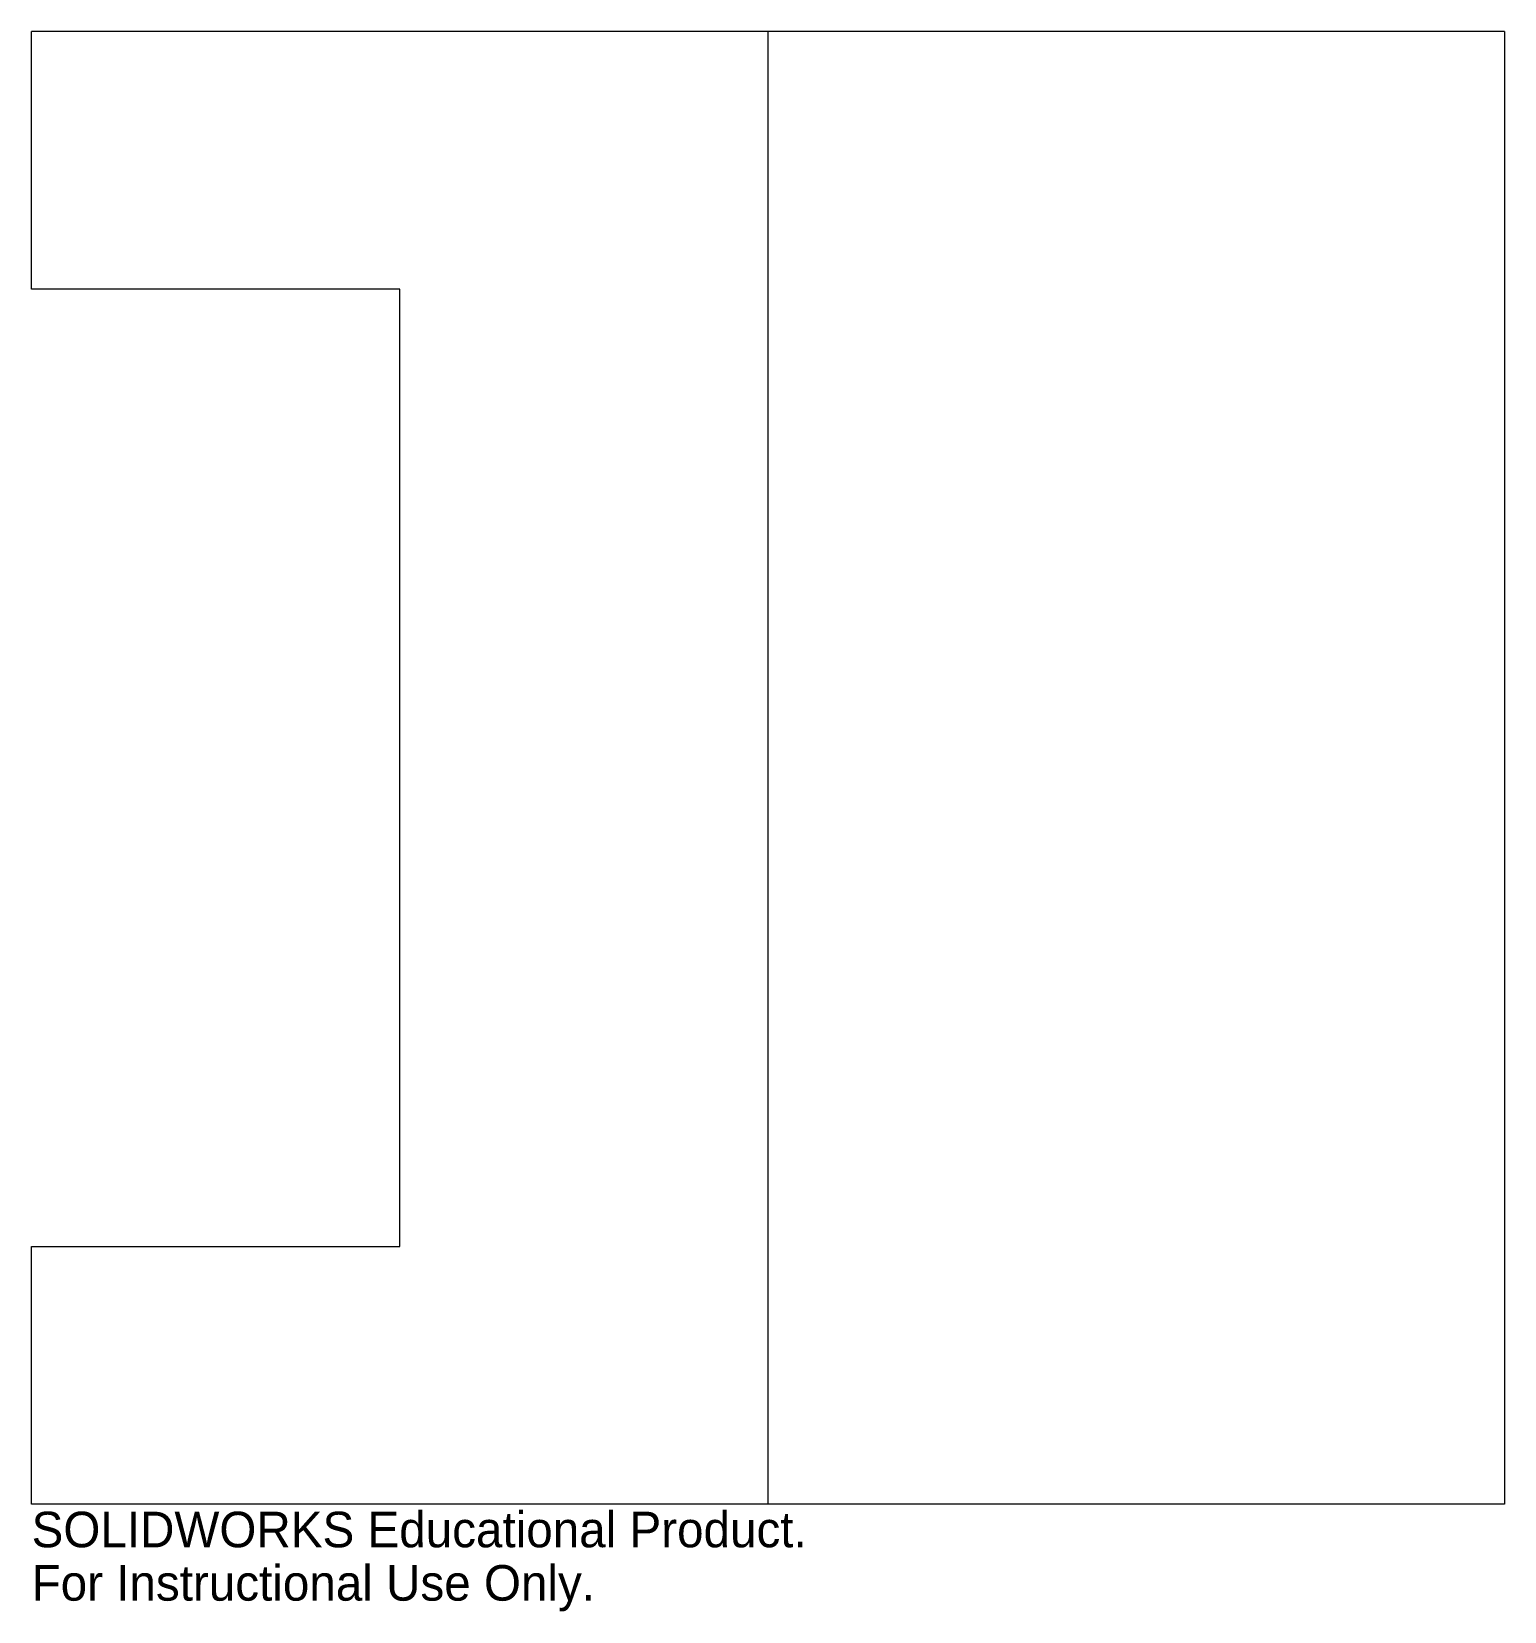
# Model space of a CAD drawing. Header units: millimetres. Extents: x 0 to 200, y -215 to 0.
import ezdxf

# ---------------------------------------------------------------- set-up
doc = ezdxf.new("R2010")
doc.units = ezdxf.units.MM

msp = doc.modelspace()

# ---------------------------------------------------------------- linework, layer by layer
at = {"color": 7, "linetype": 'Continuous', "lineweight": 15}
for p, q in [((200, 0), (0, 0)), ((0, -35), (0, 0)), ((100, 0), (100, -200)), ((200, 0), (200, -200)), ((50, -35), (0, -35)), ((50, -165), (50, -35)), ((0, -200), (0, -165)), ((0, -165), (50, -165)), ((200, -200), (0, -200))]:
    msp.add_line(p, q, dxfattribs=at)

# ---------------------------------------------------------------- texts
at = {"color": 7, "linetype": 'Continuous', "char_height": 4.8336, "attachment_point": 1}
for s, insert in [('SOLIDWORKS Educational Product.', (0, -201.02)), ('For Instructional Use Only.', (0, -208.27))]:
    msp.add_mtext(s, dxfattribs=dict(at, insert=insert))

doc.saveas('drawing.dxf')
